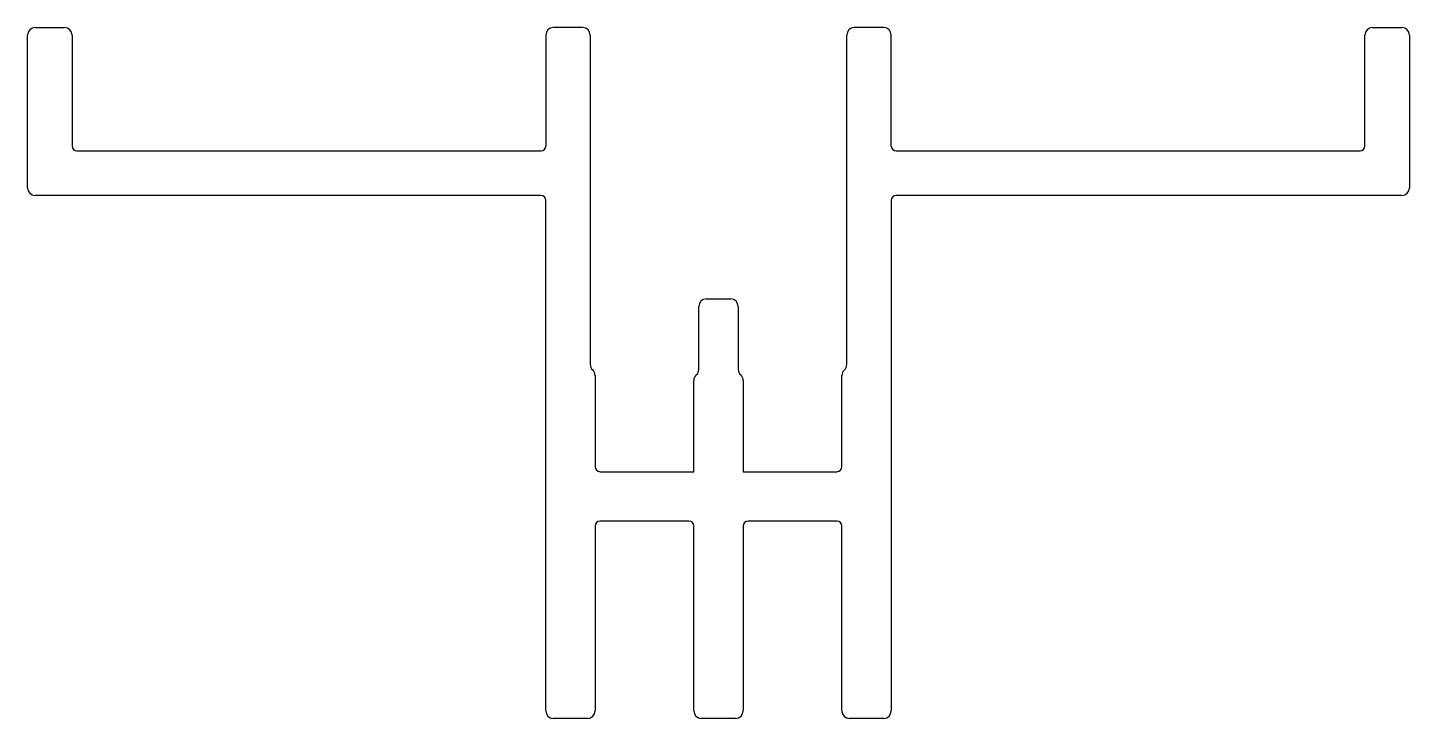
# Model space of a CAD drawing. Extents: x 638.5 to 694.5, y 355.7 to 383.7.
import ezdxf

# ---------------------------------------------------------------- set-up
doc = ezdxf.new("R2010")
doc.units = 0
doc.layers.get('0').update_dxf_attribs({"linetype": 'CONTINUOUS'})

msp = doc.modelspace()

# ---------------------------------------------------------------- linework, layer by layer
for p, q in [((638.759, 383.693), (639.959, 383.693)), ((660.959, 383.693), (659.759, 383.693)), ((673.159, 383.693), (671.959, 383.693)), ((692.959, 383.693), (694.159, 383.693)), ((638.459, 377.193), (638.459, 383.393)), ((640.259, 383.393), (640.259, 378.893)), ((659.459, 383.393), (659.459, 378.893)), ((661.259, 383.393), (661.259, 370.04)), ((671.659, 370.04), (671.659, 383.393)), ((673.459, 378.893), (673.459, 383.393)), ((692.659, 378.893), (692.659, 383.393)), ((694.459, 383.393), (694.459, 377.193)), ((640.459, 378.693), (659.259, 378.693)), ((673.659, 378.693), (692.459, 378.693)), ((659.259, 376.893), (638.759, 376.893)), ((694.159, 376.893), (673.659, 376.893)), ((659.459, 355.993), (659.459, 376.693)), ((673.459, 376.693), (673.459, 355.993)), ((665.959, 372.693), (666.959, 372.693)), ((665.659, 369.84), (665.659, 372.393)), ((667.259, 372.393), (667.259, 369.84)), ((661.459, 369.593), (661.459, 365.893)), ((665.459, 365.693), (665.459, 369.393)), ((667.459, 369.393), (667.459, 365.693)), ((671.459, 365.893), (671.459, 369.593)), ((661.659, 365.693), (665.459, 365.693)), ((667.459, 365.693), (671.259, 365.693)), ((661.459, 363.493), (661.459, 355.993)), ((665.259, 363.693), (661.659, 363.693)), ((665.459, 355.993), (665.459, 363.493)), ((667.459, 363.493), (667.459, 355.993)), ((671.259, 363.693), (667.659, 363.693)), ((671.459, 355.993), (671.459, 363.493)), ((661.159, 355.693), (659.759, 355.693)), ((667.159, 355.693), (665.759, 355.693)), ((673.159, 355.693), (671.759, 355.693))]:
    msp.add_line(p, q)
for centre, radius, start, end in [((638.759, 383.393), 0.3, 90, 180), ((639.959, 383.393), 0.3, 0, 90), ((659.759, 383.393), 0.3, 90, 180), ((660.959, 383.393), 0.3, 0, 90), ((671.959, 383.393), 0.3, 90, 180), ((673.159, 383.393), 0.3, 0, 90), ((692.959, 383.393), 0.3, 90, 180), ((694.159, 383.393), 0.3, 0, 90), ((640.459, 378.893), 0.2, 180, 270), ((659.259, 378.893), 0.2, 270, 0), ((673.659, 378.893), 0.2, 180, 270), ((692.459, 378.893), 0.2, 270, 0), ((638.759, 377.193), 0.3, 180, 270), ((659.259, 376.693), 0.2, 0, 90), ((673.659, 376.693), 0.2, 90, 180), ((694.159, 377.193), 0.3, 270, 0), ((665.959, 372.393), 0.3, 90, 180), ((666.959, 372.393), 0.3, 0, 90), ((661.559, 370.04), 0.3, 180, 228.1897), ((661.159, 369.593), 0.3, 0, 48.1897), ((665.759, 369.393), 0.3, 131.8103, 180), ((665.359, 369.84), 0.3, 311.8103, 0), ((667.559, 369.84), 0.3, 180, 228.1897), ((667.159, 369.393), 0.3, 0, 48.1897), ((671.759, 369.593), 0.3, 131.8103, 180), ((671.359, 370.04), 0.3, 311.8103, 360), ((661.659, 365.893), 0.2, 180, 270), ((671.259, 365.893), 0.2, 270, 0), ((661.659, 363.493), 0.2, 90, 180), ((665.259, 363.493), 0.2, 0, 90), ((667.659, 363.493), 0.2, 90, 180), ((671.259, 363.493), 0.2, 0, 90), ((659.759, 355.993), 0.3, 180, 270), ((661.159, 355.993), 0.3, 270, 0), ((665.759, 355.993), 0.3, 180, 270), ((667.159, 355.993), 0.3, 270, 0), ((671.759, 355.993), 0.3, 180, 270), ((673.159, 355.993), 0.3, 270, 0)]:
    msp.add_arc(centre, radius, start, end)

doc.saveas('drawing.dxf')
